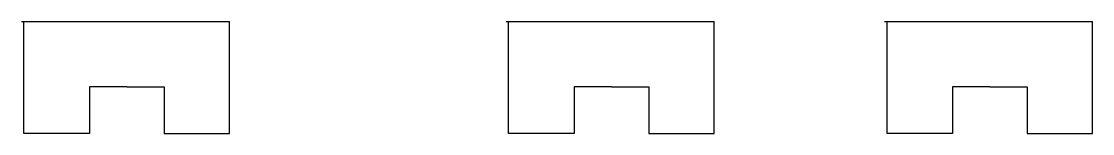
# Model space of a CAD drawing. Header units: millimetres. Extents: x 215 to 788, y 0 to 60.
import ezdxf

# ---------------------------------------------------------------- set-up
doc = ezdxf.new("R2010")
doc.units = ezdxf.units.MM
doc.header["$MEASUREMENT"] = 0

msp = doc.modelspace()

# ---------------------------------------------------------------- linework, layer by layer
for p, q in [((214.78, 60.49), (324.78, 60.49)), ((216.15, 0.49), (216.15, 60.49)), ((216.15, 60.49), (326.15, 60.49)), ((326.15, 0.49), (326.15, 60.49)), ((474.13, 60.49), (584.13, 60.49)), ((475.5, 0.49), (475.5, 60.49)), ((475.5, 60.49), (585.5, 60.49)), ((585.5, 0.49), (585.5, 60.49)), ((676.6, 60.49), (786.6, 60.49)), ((677.98, 0.49), (677.98, 60.49)), ((677.98, 60.49), (787.98, 60.49)), ((787.98, 0.49), (787.98, 60.49)), ((271.15, 25.49), (251.15, 25.49)), ((251.15, 25.49), (251.15, 0.49)), ((271.15, 25.49), (291.15, 25.49)), ((291.15, 25.49), (291.15, 0.49)), ((530.5, 25.49), (510.5, 25.49)), ((510.5, 25.49), (510.5, 0.49)), ((530.5, 25.49), (550.5, 25.49)), ((550.5, 25.49), (550.5, 0.49)), ((732.98, 25.49), (712.98, 25.49)), ((712.98, 25.49), (712.98, 0.49)), ((732.98, 25.49), (752.98, 25.49)), ((752.98, 25.49), (752.98, 0.49)), ((251.15, 0.49), (216.15, 0.49)), ((291.15, 0.49), (326.15, 0.49)), ((510.5, 0.49), (475.5, 0.49)), ((550.5, 0.49), (585.5, 0.49)), ((712.98, 0.49), (677.98, 0.49)), ((752.98, 0.49), (787.98, 0.49))]:
    msp.add_line(p, q)

doc.saveas('drawing.dxf')
